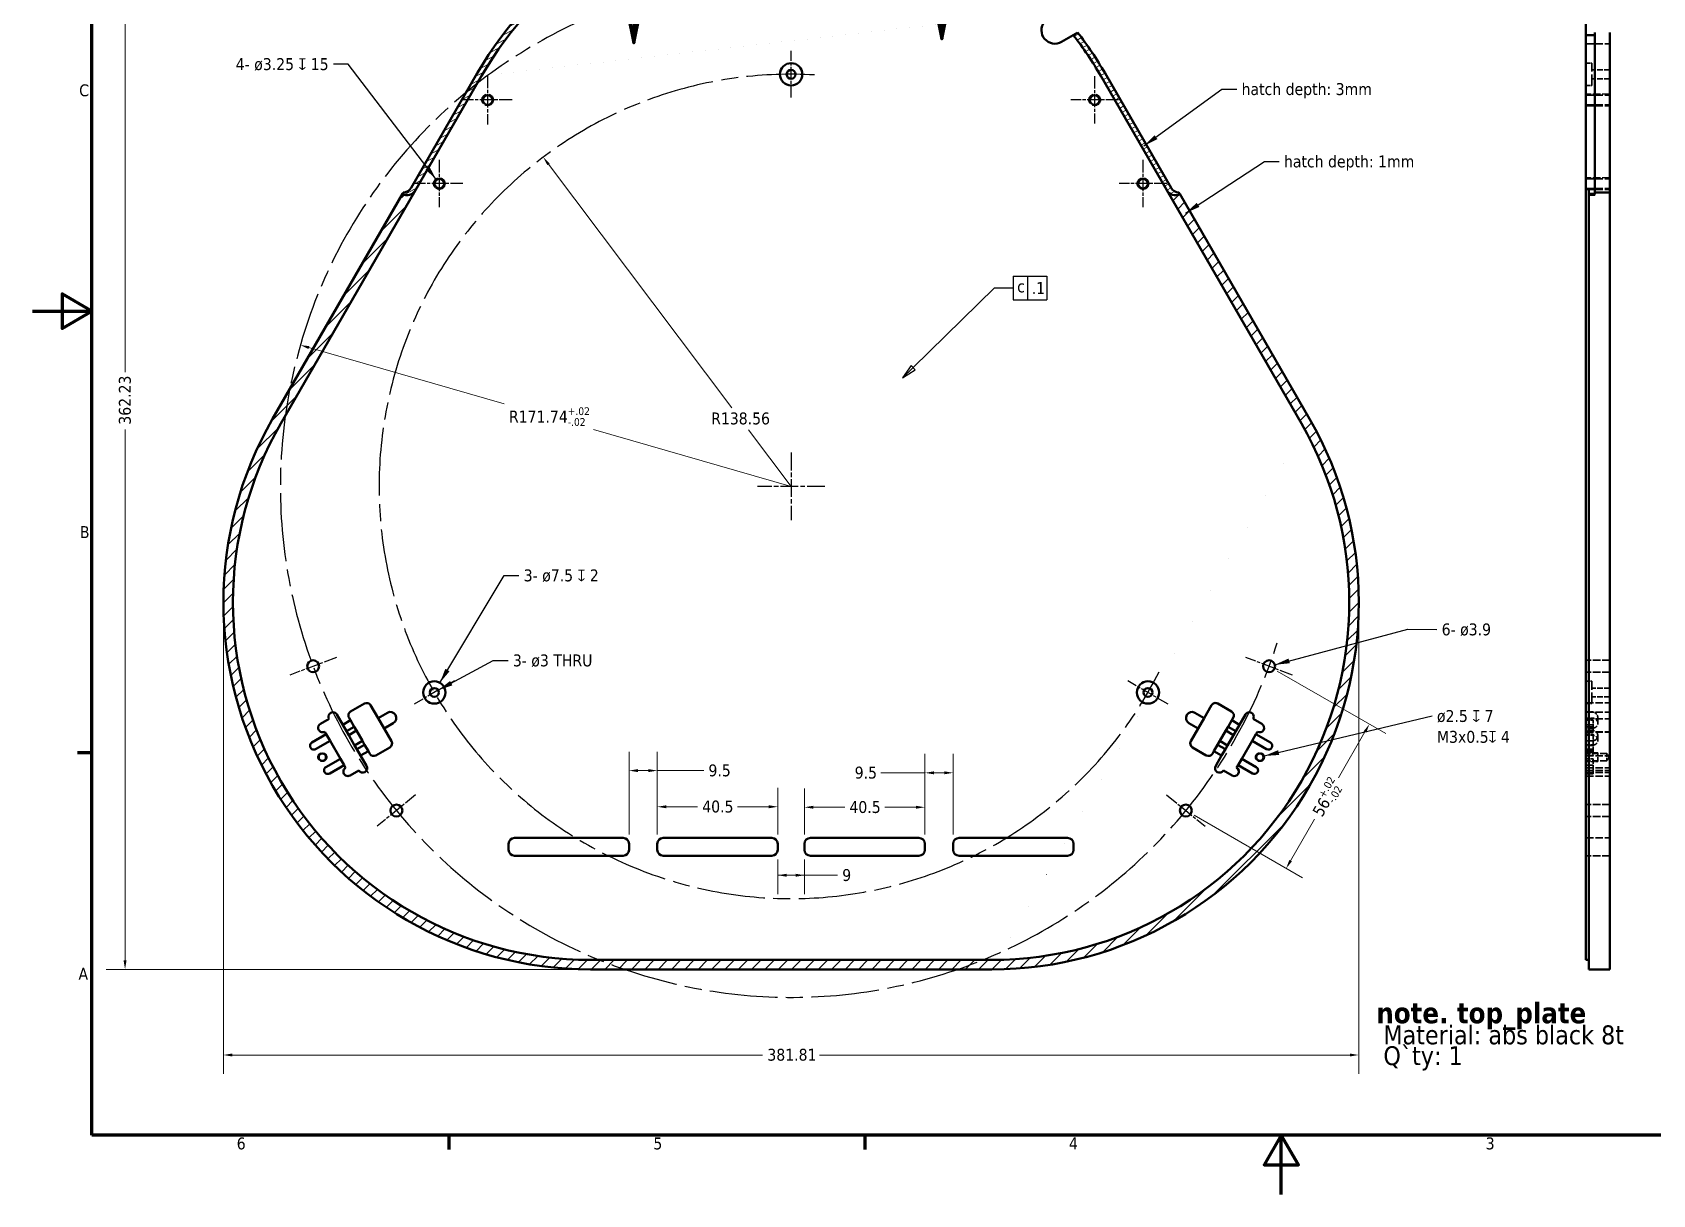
# Model space of a CAD drawing. Header units: millimetres. Extents: x 0 to 1050, y 0 to 743.
# Drawn here: x 0 to 681, y 0 to 488 of the extents above; entities that cross this region are included whole.
import ezdxf

# ---------------------------------------------------------------- set-up
doc = ezdxf.new("R2010")
doc.units = ezdxf.units.MM
doc.header["$LTSCALE"] = 2.5
for name, pattern in [('CHAIN', [0.7087, 0.4724, -0.0591, 0.1181, -0.0591]), ('DASHED', [0.2067, 0.1654, -0.0413]), ('DOUBLE_DASH_CHAIN', [1.2403, 0.6614, -0.0827, 0.1654, -0.0827, 0.1654, -0.0827])]:
    doc.linetypes.add(name, pattern=pattern)
for name, color, linetype, lineweight in [('Border (ANSI)', 7, 'Continuous', 70), ('Center Mark (ANSI)', 7, 'Continuous', 25), ('Centerline (ANSI)', 7, 'Continuous', 25), ('Dimension (ANSI)', 7, 'Continuous', 25), ('Hatch (ANSI)', 7, 'Continuous', 18), ('Hidden (ANSI)', 7, 'DASHED', 35), ('Hidden Narrow (ANSI)', 7, 'DASHED', 25), ('Section Line (ANSI)', 7, 'DOUBLE_DASH_CHAIN', 70), ('Symbol (ANSI)', 7, 'Continuous', 25), ('Visible (ANSI)', 7, 'Continuous', 50)]:
    doc.layers.add(name, color=color, linetype=linetype, lineweight=lineweight)
doc.styles.add('Note Text (ANSI)', font='tahoma.ttf')
doc.styles.add('Text Style77', font='tahoma.ttf')
doc.dimstyles.new('Default - mm (ANSI)', dxfattribs={"dimscale": 2.5, "dimtxt": 2, "dimasz": 1.5, "dimexe": 3.175, "dimexo": 1.6002, "dimgap": 0.8, "dimtad": 0, "dimtoh": 1, "dimrnd": 1e-08, "dimzin": 12, "dimdsep": 46, "dimtxsty": 'Note Text (ANSI)', "dimcen": 0.09, "dimdle": 10, "dimclrd": 256, "dimclre": 256, "dimclrt": 256, "dimadec": 1, "dimazin": 3, "dimtfac": 0.65, "dimtofl": 0, "dimtmove": 0, "dimatfit": 3, "dimfxl": 1, "dimtolj": 1, "dimtzin": 4, "dimlwd": 15, "dimlwe": 15, "dimarcsym": 0})
doc.dimstyles.new('Default - mm (ANSI)$7', dxfattribs={"dimscale": 2.5, "dimtxt": 2, "dimasz": 2.5, "dimexe": 3.175, "dimexo": 1.6002, "dimgap": 0.8, "dimtad": 0, "dimtoh": 1, "dimrnd": 1e-08, "dimzin": 12, "dimdsep": 46, "dimtxsty": 'Note Text (ANSI)', "dimcen": 0.09, "dimdle": 10, "dimclrd": 256, "dimclre": 256, "dimclrt": 256, "dimadec": 1, "dimazin": 3, "dimtfac": 0.65, "dimtofl": 0, "dimtmove": 0, "dimatfit": 3, "dimfxl": 1, "dimtolj": 1, "dimtzin": 4, "dimlwd": -1, "dimlwe": 15, "dimarcsym": 0})
pattern_1 = [(28, (0, 0), (-0.9316076, 1.752099), [])]

# ---------------------------------------------------------------- blocks, each defined once
blk = doc.blocks.new('Borders Default Border')
at = {"layer": 'Border (ANSI)'}
for p, q in [((10, 74.25), (7.6, 74.25)), ((70, 10), (70, 7.6)), ((140, 10), (140, 7.6))]:
    blk.add_line(p, q, dxfattribs=at)
at = {"layer": 'Border (ANSI)', "flags": 128}
for points in [[(10, 10), (10, 287), (410, 287), (410, 10), (10, 10)], [(0, 148.5), (10, 148.5), (5, 151.39), (5, 145.61), (10, 148.5)], [(210, 0), (210, 10), (207.11, 5), (212.89, 5), (210, 10)]]:
    blk.add_lwpolyline(points, dxfattribs=at)
at = {"layer": 'Border (ANSI)', "char_height": 2, "attachment_point": 7, "style": 'Note Text (ANSI)'}
for s, insert in [('C', (7.86, 184.59)), ('B', (7.99, 110.37)), ('A', (7.75, 36.12)), ('6', (34.36, 7.56)), ('5', (104.41, 7.56)), ('4', (174.3, 7.6)), ('3', (244.38, 7.56))]:
    blk.add_mtext(s, dxfattribs=dict(at, insert=insert))
blk = doc.blocks.new('*D7')
at = {"layer": 'Defpoints', "color": 0, "transparency": 16777216}
for p in [(214.74, 435.96), (318.95, 297.61)]:
    blk.add_point(p, dxfattribs=at)
at = {"layer": 'Dimension (ANSI)', "lineweight": 15, "transparency": 16777216}
for p, q in [((216.99, 432.97), (294.04, 330.68)), ((318.95, 297.61), (300.99, 321.45))]:
    blk.add_line(p, q, dxfattribs=at)
at = {"layer": 'Dimension (ANSI)', "transparency": 16777216}
blk.add_solid([(217.49, 433.34), (216.49, 432.59), (214.74, 435.96)], dxfattribs=at)
at = {"layer": 'Dimension (ANSI)', "lineweight": 18, "transparency": 16777216, "insert": (285.32, 328.68), "char_height": 5, "attachment_point": 1, "style": 'Note Text (ANSI)'}
blk.add_mtext('\\A1;R138.56', dxfattribs=at)
blk = doc.blocks.new('*D8')
at = {"layer": 'Defpoints', "color": 0, "transparency": 16777216}
for p in [(112.65, 357), (318.95, 297.61)]:
    blk.add_point(p, dxfattribs=at)
at = {"layer": 'Dimension (ANSI)', "lineweight": 15, "transparency": 16777216}
for p, q in [((116.25, 355.96), (198.32, 332.34)), ((318.95, 297.61), (235.88, 321.53))]:
    blk.add_line(p, q, dxfattribs=at)
at = {"layer": 'Dimension (ANSI)', "transparency": 16777216}
blk.add_solid([(116.42, 356.56), (116.08, 355.36), (112.65, 357)], dxfattribs=at)
at = {"layer": 'Dimension (ANSI)', "lineweight": 18, "transparency": 16777216, "insert": (200.32, 330.86), "char_height": 5, "attachment_point": 1, "style": 'Note Text (ANSI)'}
blk.add_mtext('\\A1;R171.74{\\H3.250000;\\S+.02^ -.02;}', dxfattribs=at)
blk = doc.blocks.new('2dTransSection0')
at = {"layer": 'Section Line (ANSI)', "linetype": 'DOUBLE_DASH_CHAIN', "ltscale": 16.506596}
blk.add_line((101.12, 203.62), (152.93, 203.62), dxfattribs=at)
at = {"layer": 'Section Line (ANSI)', "linetype": 'Continuous'}
for p, q in [((101.12, 203.62), (111.99, 203.62)), ((101.12, 203.62), (101.12, 198.62)), ((142.06, 203.62), (152.93, 203.62)), ((152.93, 203.62), (152.93, 199.3)), ((151.93, 199.3), (152.93, 194.3)), ((153.93, 199.3), (151.93, 199.3)), ((152.93, 199.3), (152.93, 194.3)), ((152.93, 194.3), (153.93, 199.3)), ((100.12, 198.62), (101.12, 193.62)), ((102.12, 198.62), (100.12, 198.62)), ((101.12, 198.62), (101.12, 193.62)), ((101.12, 193.62), (102.12, 198.62))]:
    blk.add_line(p, q, dxfattribs=at)
at = {"layer": 'Section Line (ANSI)', "linetype": 'Continuous', "flags": 128}
for points in [[(151.93, 199.3), (152.93, 194.3), (153.93, 199.3), (151.93, 199.3)], [(100.12, 198.62), (101.12, 193.62), (102.12, 198.62), (100.12, 198.62)]]:
    blk.add_lwpolyline(points, dxfattribs=at)
at = {"layer": 'Section Line (ANSI)'}
for points in [[(151.93, 199.3), (152.93, 194.3), (153.93, 199.3), (151.93, 199.3)], [(100.12, 198.62), (101.12, 193.62), (102.12, 198.62), (100.12, 198.62)]]:
    blk.add_solid(points, dxfattribs=at)
blk = doc.blocks.new('*D12')
at = {"layer": 'Defpoints', "color": 0, "transparency": 16777216}
for p in [(519.88, 222.02), (562.04, 197.68), (484.88, 161.4)]:
    blk.add_point(p, dxfattribs=at)
at = {"layer": 'Dimension (ANSI)', "lineweight": 15, "transparency": 16777216}
for p, q in [((523.34, 220.02), (568.91, 193.71)), ((560.17, 194.43), (549.04, 175.17)), ((488.34, 159.4), (533.91, 133.09)), ((528.92, 140.31), (539.03, 157.82))]:
    blk.add_line(p, q, dxfattribs=at)
at = {"layer": 'Dimension (ANSI)', "transparency": 16777216}
for points in [[(559.62, 194.74), (560.71, 194.12), (562.04, 197.68)], [(528.37, 140.62), (529.46, 139.99), (527.04, 137.06)]]:
    blk.add_solid(points, dxfattribs=at)
at = {"layer": 'Dimension (ANSI)', "lineweight": 18, "transparency": 16777216, "insert": (536.58, 161.54), "char_height": 5, "attachment_point": 1, "rotation": 60, "style": 'Note Text (ANSI)'}
blk.add_mtext('\\A1;56{\\H3.250000;\\S+.02^ -.02;}', dxfattribs=at)
blk = doc.blocks.new('*D13')
at = {"layer": 'Defpoints', "color": 0, "transparency": 16777216}
for p in [(38.95, 547.43), (318.95, 547.43), (234.57, 94.64)]:
    blk.add_point(p, dxfattribs=at)
at = {"layer": 'Dimension (ANSI)', "lineweight": 15, "transparency": 16777216}
for p, q in [((314.95, 547.43), (31.01, 547.43)), ((38.95, 543.68), (38.95, 345.68)), ((38.95, 98.39), (38.95, 321.54)), ((230.57, 94.64), (31.01, 94.64))]:
    blk.add_line(p, q, dxfattribs=at)
at = {"layer": 'Dimension (ANSI)', "transparency": 16777216}
for points in [[(38.32, 543.68), (39.57, 543.68), (38.95, 547.43)], [(38.32, 98.39), (39.57, 98.39), (38.95, 94.64)]]:
    blk.add_solid(points, dxfattribs=at)
at = {"layer": 'Dimension (ANSI)', "lineweight": 18, "transparency": 16777216, "insert": (36.35, 323.54), "char_height": 5, "attachment_point": 1, "rotation": 90, "style": 'Note Text (ANSI)'}
blk.add_mtext('\\A1;362.23', dxfattribs=at)
blk = doc.blocks.new('*D14')
at = {"layer": 'Defpoints', "color": 0, "transparency": 16777216}
for p in [(80.32, 248.9), (557.58, 248.9), (557.58, 58.66)]:
    blk.add_point(p, dxfattribs=at)
at = {"layer": 'Dimension (ANSI)', "lineweight": 15, "transparency": 16777216}
for p, q in [((80.32, 244.9), (80.32, 50.73)), ((557.58, 244.9), (557.58, 50.73)), ((84.07, 58.66), (306.96, 58.66)), ((553.83, 58.66), (330.93, 58.66))]:
    blk.add_line(p, q, dxfattribs=at)
at = {"layer": 'Dimension (ANSI)', "transparency": 16777216}
for points in [[(84.07, 59.29), (84.07, 58.04), (80.32, 58.66)], [(553.83, 59.29), (553.83, 58.04), (557.58, 58.66)]]:
    blk.add_solid(points, dxfattribs=at)
at = {"layer": 'Dimension (ANSI)', "lineweight": 18, "transparency": 16777216, "insert": (308.96, 61.28), "char_height": 5, "attachment_point": 1, "style": 'Note Text (ANSI)'}
blk.add_mtext('\\A1;381.81', dxfattribs=at)
blk = doc.blocks.new('GD&T Identifier1')
at = {"layer": 'Symbol (ANSI)'}
for p, q in [((164.92, 154.4), (170.55, 154.4)), ((164.92, 154.4), (164.92, 150.4)), ((167.33, 154.4), (167.33, 150.4)), ((170.55, 154.4), (170.55, 150.4)), ((148.11, 139.03), (161.75, 152.4)), ((161.75, 152.4), (164.92, 152.4)), ((164.92, 150.4), (170.55, 150.4)), ((147.76, 139.39), (146.32, 137.28)), ((148.11, 139.03), (146.32, 137.28)), ((148.46, 138.67), (147.76, 139.39)), ((146.32, 137.28), (148.46, 138.67))]:
    blk.add_line(p, q, dxfattribs=at)
at = {"layer": 'Symbol (ANSI)', "flags": 128}
blk.add_lwpolyline([(147.76, 139.39), (146.32, 137.28), (148.46, 138.67), (147.76, 139.39)], dxfattribs=at)
at = {"layer": 'Symbol (ANSI)'}
blk.add_solid([(147.76, 139.39), (146.32, 137.28), (148.46, 138.67), (147.76, 139.39)], dxfattribs=at)
at = {"layer": 'Symbol (ANSI)', "char_height": 2, "attachment_point": 7}
for s, insert, style in [('c', (165.59, 151.63), 'Text Style77'), ('.1', (168.03, 151.4), 'Note Text (ANSI)')]:
    blk.add_mtext(s, dxfattribs=dict(at, insert=insert, style=style))
blk = doc.blocks.new('*D19')
at = {"layer": 'Defpoints', "color": 0, "transparency": 16777216}
for p in [(313.32, 144.89), (324.57, 144.89), (324.57, 134.2)]:
    blk.add_point(p, dxfattribs=at)
at = {"layer": 'Dimension (ANSI)', "lineweight": 15, "transparency": 16777216}
for p, q in [((313.32, 140.89), (313.32, 126.27)), ((324.57, 140.89), (324.57, 126.27)), ((313.32, 134.2), (324.57, 134.2)), ((317.07, 134.2), (320.82, 134.2)), ((320.82, 134.2), (317.07, 134.2)), ((324.57, 134.2), (328.32, 134.2)), ((328.32, 134.2), (338.44, 134.2))]:
    blk.add_line(p, q, dxfattribs=at)
at = {"layer": 'Dimension (ANSI)', "transparency": 16777216}
for points in [[(317.07, 134.83), (317.07, 133.58), (313.32, 134.2)], [(320.82, 134.83), (320.82, 133.58), (324.57, 134.2)]]:
    blk.add_solid(points, dxfattribs=at)
at = {"layer": 'Dimension (ANSI)', "lineweight": 18, "transparency": 16777216, "insert": (340.44, 136.8), "char_height": 5, "attachment_point": 1, "style": 'Note Text (ANSI)'}
blk.add_mtext('\\A1;9', dxfattribs=at)
blk = doc.blocks.new('*D20')
at = {"layer": 'Defpoints', "color": 0, "transparency": 16777216}
for p in [(313.32, 162.99), (262.7, 147.39), (313.32, 147.39)]:
    blk.add_point(p, dxfattribs=at)
at = {"layer": 'Dimension (ANSI)', "lineweight": 15, "transparency": 16777216}
for p, q in [((262.7, 151.39), (262.7, 170.92)), ((313.32, 151.39), (313.32, 170.92)), ((266.45, 162.99), (279.59, 162.99)), ((309.57, 162.99), (296.44, 162.99))]:
    blk.add_line(p, q, dxfattribs=at)
at = {"layer": 'Dimension (ANSI)', "transparency": 16777216}
for points in [[(266.45, 163.61), (266.45, 162.36), (262.7, 162.99)], [(309.57, 163.61), (309.57, 162.36), (313.32, 162.99)]]:
    blk.add_solid(points, dxfattribs=at)
at = {"layer": 'Dimension (ANSI)', "lineweight": 18, "transparency": 16777216, "insert": (281.59, 165.59), "char_height": 5, "attachment_point": 1, "style": 'Note Text (ANSI)'}
blk.add_mtext('\\A1;40.5', dxfattribs=at)
blk = doc.blocks.new('*D21')
at = {"layer": 'Defpoints', "color": 0, "transparency": 16777216}
for p in [(375.2, 162.78), (324.57, 147.39), (375.2, 147.39)]:
    blk.add_point(p, dxfattribs=at)
at = {"layer": 'Dimension (ANSI)', "lineweight": 15, "transparency": 16777216}
for p, q in [((324.57, 151.39), (324.57, 170.71)), ((375.2, 151.39), (375.2, 170.71)), ((328.32, 162.78), (341.46, 162.78)), ((371.45, 162.78), (358.31, 162.78))]:
    blk.add_line(p, q, dxfattribs=at)
at = {"layer": 'Dimension (ANSI)', "transparency": 16777216}
for points in [[(328.32, 163.4), (328.32, 162.15), (324.57, 162.78)], [(371.45, 163.4), (371.45, 162.15), (375.2, 162.78)]]:
    blk.add_solid(points, dxfattribs=at)
at = {"layer": 'Dimension (ANSI)', "lineweight": 18, "transparency": 16777216, "insert": (343.46, 165.38), "char_height": 5, "attachment_point": 1, "style": 'Note Text (ANSI)'}
blk.add_mtext('\\A1;40.5', dxfattribs=at)
blk = doc.blocks.new('*D22')
at = {"layer": 'Defpoints', "color": 0, "transparency": 16777216}
for p in [(387.07, 177.25), (375.2, 147.39), (387.07, 147.39)]:
    blk.add_point(p, dxfattribs=at)
at = {"layer": 'Dimension (ANSI)', "lineweight": 15, "transparency": 16777216}
for p, q in [((375.2, 151.39), (375.2, 185.19)), ((387.07, 151.39), (387.07, 185.19)), ((375.2, 177.25), (356.67, 177.25)), ((383.32, 177.25), (378.95, 177.25))]:
    blk.add_line(p, q, dxfattribs=at)
at = {"layer": 'Dimension (ANSI)', "transparency": 16777216}
for points in [[(378.95, 177.87), (378.95, 176.62), (375.2, 177.25)], [(383.32, 177.87), (383.32, 176.62), (387.07, 177.25)]]:
    blk.add_solid(points, dxfattribs=at)
at = {"layer": 'Dimension (ANSI)', "lineweight": 18, "transparency": 16777216, "insert": (345.67, 179.85), "char_height": 5, "attachment_point": 1, "style": 'Note Text (ANSI)'}
blk.add_mtext('\\A1;9.5', dxfattribs=at)
blk = doc.blocks.new('*D23')
at = {"layer": 'Defpoints', "color": 0, "transparency": 16777216}
for p in [(262.7, 178.18), (250.82, 147.39), (262.7, 147.39)]:
    blk.add_point(p, dxfattribs=at)
at = {"layer": 'Dimension (ANSI)', "lineweight": 15, "transparency": 16777216}
for p, q in [((250.82, 151.39), (250.82, 186.11)), ((262.7, 151.39), (262.7, 186.11)), ((254.57, 178.18), (258.95, 178.18)), ((262.7, 178.18), (282.2, 178.18))]:
    blk.add_line(p, q, dxfattribs=at)
at = {"layer": 'Dimension (ANSI)', "transparency": 16777216}
for points in [[(254.57, 178.8), (254.57, 177.55), (250.82, 178.18)], [(258.95, 178.8), (258.95, 177.55), (262.7, 178.18)]]:
    blk.add_solid(points, dxfattribs=at)
at = {"layer": 'Dimension (ANSI)', "lineweight": 18, "transparency": 16777216, "insert": (284.2, 180.78), "char_height": 5, "attachment_point": 1, "style": 'Note Text (ANSI)'}
blk.add_mtext('\\A1;9.5', dxfattribs=at)

msp = doc.modelspace()

# ---------------------------------------------------------------- hatches: boundary and pattern name
at = {"layer": 'Hatch (ANSI)'}
h = msp.add_hatch(dxfattribs=at)
h.set_pattern_fill('ANSI31', color=256, scale=15.875, angle=-17, style=0)
h.set_pattern_definition(pattern_1)
edge = h.paths.add_edge_path()
edge.add_arc((318.949, 395.042), 152.383, 42.955506, 150)
edge.add_line((186.982, 471.234), (159.169, 423.061))
edge.add_arc((155.921, 424.936), 3.75, 270, 330, ccw=False)
edge.add_line((155.921, 421.186), (155.545, 420.534))
edge.add_arc((157.545, 423.999), 4, 240, 330)
edge.add_line((161.009, 421.999), (188.822, 470.171))
edge.add_arc((318.949, 395.042), 150.258, 42.877119, 150, ccw=False)
edge.add_line((429.061, 497.282), (429.715, 498.085))
edge.add_arc((435.046, 493.745), 6.875, 131.662903, 140.845981, ccw=False)
h = msp.add_hatch(dxfattribs=at)
h.set_pattern_fill('ANSI31', color=256, scale=15.875, angle=-17, style=0)
h.set_pattern_definition(pattern_1)
edge = h.paths.add_edge_path()
edge.add_line((438.472, 487.784), (437.574, 487.268))
edge.add_arc((318.949, 395.042), 150.258, 30, 37.863481, ccw=False)
edge.add_line((449.077, 470.171), (476.889, 421.999))
edge.add_arc((480.353, 423.999), 4, 210, 300)
edge.add_line((482.353, 420.534), (481.977, 421.186))
edge.add_arc((481.977, 424.936), 3.75, 210, 270, ccw=False)
edge.add_line((478.729, 423.061), (450.917, 471.234))
edge.add_arc((318.949, 395.042), 152.383, 30, 37.785093)
edge.add_arc((435.046, 493.745), 6.875, 299.894618, 309.077696, ccw=False)
h = msp.add_hatch(dxfattribs=at)
h.set_pattern_fill('ANSI31', color=256, scale=31.75, style=0)
h.set_pattern_definition([(45, (0, 0), (-2.80633, 2.80633), [])])
edge = h.paths.add_edge_path()
edge.add_arc((157.545, 423.999), 4, 240, 330)
edge.add_line((161.009, 421.999), (104.447, 324.029))
edge.add_arc((234.574, 248.9), 150.258, 150, 270)
edge.add_line((234.574, 98.642), (403.324, 98.642))
edge.add_arc((403.324, 248.9), 150.258, 270, 390)
edge.add_line((533.452, 324.029), (476.889, 421.999))
edge.add_arc((480.353, 423.999), 4, 210, 300)
edge.add_line((482.353, 420.534), (536.916, 326.029))
edge.add_arc((403.324, 248.9), 154.258, -90, 30, ccw=False)
edge.add_line((403.324, 94.642), (234.574, 94.642))
edge.add_arc((234.574, 248.9), 154.258, 150, 270, ccw=False)
edge.add_line((100.983, 326.029), (155.545, 420.534))

# ---------------------------------------------------------------- linework, layer by layer
at = {"layer": 'Center Mark (ANSI)', "linetype": 'CHAIN', "ltscale": 4.360774}
for p, q in [((318.949, 461.007), (318.949, 480.632)), ((177.447, 215.918), (160.451, 206.105)), ((477.447, 206.105), (460.451, 215.918))]:
    msp.add_line(p, q, dxfattribs=at)
at = {"layer": 'Center Mark (ANSI)', "linetype": 'CHAIN', "ltscale": 4.61076}
for p, q in [((191.35, 470.426), (191.35, 449.676)), ((201.725, 460.051), (180.975, 460.051))]:
    msp.add_line(p, q, dxfattribs=at)
at = {"layer": 'Center Mark (ANSI)', "linetype": 'CHAIN', "ltscale": 4.430214}
for p, q in [((446.548, 470.02), (446.548, 450.082)), ((456.517, 460.051), (436.579, 460.051)), ((171.038, 434.837), (171.038, 414.9)), ((466.86, 434.837), (466.86, 414.9)), ((181.007, 424.869), (161.069, 424.869)), ((476.829, 424.869), (456.892, 424.869))]:
    msp.add_line(p, q, dxfattribs=at)
at = {"layer": 'Center Mark (ANSI)', "linetype": 'CHAIN', "ltscale": 6.305112}
for p, q in [((318.949, 311.802), (318.949, 283.427)), ((333.137, 297.614), (304.762, 297.614))]:
    msp.add_line(p, q, dxfattribs=at)
at = {"layer": 'Center Mark (ANSI)', "linetype": 'CHAIN', "ltscale": 4.638536}
for p, q in [((127.789, 225.697), (108.251, 218.347)), ((529.648, 218.347), (510.11, 225.697)), ((161.087, 168.023), (144.952, 154.778)), ((476.811, 168.023), (492.946, 154.778))]:
    msp.add_line(p, q, dxfattribs=at)
at = {"layer": 'Centerline (ANSI)', "linetype": 'CHAIN', "ltscale": 24.192183}
for radius, start, end in [(214.678, 77.831245, 342.168755), (173.205, 86.754051, 333.245949)]:
    msp.add_arc((318.949, 297.614), radius, start, end, dxfattribs=at)
at = {"layer": 'Hidden (ANSI)', "ltscale": 7.618686}
for p, q in [((653.095, 483.666), (663.095, 483.666)), ((653.095, 462.082), (663.095, 462.082)), ((653.095, 458.02), (663.095, 458.02)), ((653.095, 426.9), (663.095, 426.9)), ((653.095, 422.837), (663.095, 422.837)), ((663.095, 224.522), (653.095, 224.522)), ((663.095, 219.522), (653.095, 219.522)), ((653.095, 206.601), (663.095, 206.601)), ((653.095, 202.724), (663.095, 202.724)), ((653.095, 199.912), (663.095, 199.912)), ((653.095, 194.539), (663.095, 194.539)), ((653.095, 194.288), (663.095, 194.288)), ((653.095, 184.321), (663.095, 184.321)), ((653.095, 179.384), (663.095, 179.384)), ((653.095, 178.261), (663.095, 178.261)), ((653.095, 177.323), (663.095, 177.323)), ((653.095, 175.885), (663.095, 175.885)), ((663.095, 163.9), (653.095, 163.9)), ((663.095, 158.9), (653.095, 158.9)), ((653.095, 149.892), (663.095, 149.892)), ((663.095, 142.392), (653.095, 142.392))]:
    msp.add_line(p, q, dxfattribs=at)
at = {"layer": 'Hidden (ANSI)', "ltscale": 1.904597}
for p, q in [((653.095, 475.507), (655.595, 475.507)), ((653.095, 466.132), (655.595, 466.132)), ((654.345, 419.999), (656.845, 419.999)), ((653.095, 215.699), (655.595, 215.699)), ((653.095, 206.324), (655.595, 206.324)), ((653.095, 202.836), (655.595, 202.836)), ((653.095, 200.251), (655.595, 200.251)), ((655.595, 195.921), (653.095, 195.921)), ((655.595, 195.001), (653.095, 195.001)), ((653.095, 193.126), (655.595, 193.126)), ((653.095, 190.671), (655.595, 190.671)), ((655.595, 188.796), (653.095, 188.796))]:
    msp.add_line(p, q, dxfattribs=at)
at = {"layer": 'Hidden (ANSI)', "ltscale": 11.219489}
for p, q in [((655.595, 466.132), (655.595, 475.507)), ((655.595, 206.324), (655.595, 215.699))]:
    msp.add_line(p, q, dxfattribs=at)
at = {"layer": 'Hidden (ANSI)', "ltscale": 5.71399}
for p, q in [((663.095, 472.694), (655.595, 472.694)), ((663.095, 468.944), (655.595, 468.944)), ((663.095, 212.887), (655.595, 212.887)), ((663.095, 209.137), (655.595, 209.137))]:
    msp.add_line(p, q, dxfattribs=at)
at = {"layer": 'Hidden (ANSI)', "ltscale": 1.595575}
msp.add_line((656.845, 419.999), (656.845, 420.534), dxfattribs=at)
at = {"layer": 'Hidden (ANSI)', "ltscale": 2.285536}
for p, q in [((656.095, 199.331), (653.095, 199.331)), ((653.095, 197.456), (656.095, 197.456)), ((653.095, 196.625), (656.095, 196.625)), ((656.095, 194.75), (653.095, 194.75)), ((656.095, 193.456), (653.095, 193.456)), ((653.095, 190.75), (656.095, 190.75)), ((656.095, 189.047), (653.095, 189.047)), ((653.095, 187.172), (656.095, 187.172)), ((653.095, 187.041), (656.095, 187.041)), ((653.095, 186.341), (656.095, 186.341)), ((656.095, 184.466), (653.095, 184.466)), ((656.095, 183.172), (653.095, 183.172)), ((653.095, 180.466), (656.095, 180.466)), ((653.095, 176.757), (656.095, 176.757))]:
    msp.add_line(p, q, dxfattribs=at)
at = {"layer": 'Hidden (ANSI)', "ltscale": 2.856945}
for p, q in [((656.095, 199.331), (656.095, 197.456)), ((658.095, 192.836), (658.095, 190.961))]:
    msp.add_line(p, q, dxfattribs=at)
at = {"layer": 'Hidden (ANSI)', "ltscale": 3.428354}
msp.add_line((658.095, 198.086), (658.095, 200.336), dxfattribs=at)
at = {"layer": 'Hidden (ANSI)', "ltscale": 2.380771}
msp.add_line((656.095, 197.456), (656.095, 194.75), dxfattribs=at)
at = {"layer": 'Hidden (ANSI)', "ltscale": 5.33305}
for p, q in [((656.095, 193.456), (656.095, 189.956)), ((656.095, 183.172), (656.095, 179.672))]:
    msp.add_line(p, q, dxfattribs=at)
at = {"layer": 'Hidden (ANSI)', "ltscale": 6.666338}
for p, q in [((661.845, 185.373), (653.095, 185.373)), ((661.845, 182.299), (653.095, 182.299))]:
    msp.add_line(p, q, dxfattribs=at)
at = {"layer": 'Hidden (ANSI)', "ltscale": 3.116452}
for p, q in [((656.095, 187.041), (656.095, 189.956)), ((656.095, 176.757), (656.095, 179.672))]:
    msp.add_line(p, q, dxfattribs=at)
at = {"layer": 'Hidden (ANSI)', "ltscale": 2.264985}
msp.add_line((656.095, 187.041), (656.095, 184.466), dxfattribs=at)
at = {"layer": 'Hidden (ANSI)', "ltscale": 4.487736}
msp.add_line((658.095, 181.961), (658.095, 185.711), dxfattribs=at)
at = {"layer": 'Hidden (ANSI)', "ltscale": 3.678429}
msp.add_line((661.845, 185.373), (661.845, 182.299), dxfattribs=at)
at = {"layer": 'Hidden (ANSI)', "ltscale": 1.365925}
for q in [(661.845, 185.373), (661.845, 182.299)]:
    msp.add_line((662.768, 183.836), q, dxfattribs=at)
at = {"layer": 'Hidden (ANSI)', "ltscale": 2.991791}
msp.add_arc((655.595, 200.336), 2.5, 0, 90, dxfattribs=at)
at = {"layer": 'Hidden (ANSI)', "ltscale": 5.983681}
for centre in [(655.595, 198.086), (655.595, 192.836), (655.595, 190.961)]:
    msp.add_ellipse(centre, major_axis=(2.5, 0), ratio=0.8660254, start_param=4.712389, end_param=7.8539816, dxfattribs=at)
at = {"layer": 'Hidden Narrow (ANSI)', "ltscale": 7.618686}
for p, q in [((663.095, 462.489), (653.095, 462.489)), ((653.095, 457.614), (663.095, 457.614)), ((663.095, 427.306), (653.095, 427.306)), ((653.095, 422.431), (663.095, 422.431))]:
    msp.add_line(p, q, dxfattribs=at)
at = {"layer": 'Hidden Narrow (ANSI)', "ltscale": 3.809293}
for p, q in [((658.095, 185.711), (653.095, 185.711)), ((653.095, 181.961), (658.095, 181.961))]:
    msp.add_line(p, q, dxfattribs=at)
at = {"layer": 'Hidden Narrow (ANSI)', "ltscale": 11.668273}
for centre in [(191.35, 460.051), (446.548, 460.051), (171.038, 424.869), (466.86, 424.869)]:
    msp.add_circle(centre, 2.438, dxfattribs=at)
at = {"layer": 'Hidden Narrow (ANSI)', "ltscale": 8.975572}
for centre in [(121.88, 183.836), (516.019, 183.836)]:
    msp.add_circle(centre, 1.875, dxfattribs=at)
at = {"layer": 'Visible (ANSI)'}
for p, q in [((653.095, 487.268), (653.095, 492.843)), ((437.574, 487.268), (432.612, 484.415)), ((438.472, 487.784), (437.574, 487.268)), ((656.845, 487.268), (653.095, 487.268)), ((653.095, 487.268), (653.095, 470.171)), ((656.845, 488.408), (656.845, 471.234)), ((663.095, 471.234), (663.095, 488.408)), ((188.822, 470.171), (104.447, 324.029)), ((186.982, 471.234), (159.169, 423.061)), ((533.452, 324.029), (449.077, 470.171)), ((478.729, 423.061), (450.917, 471.234)), ((653.095, 324.029), (653.095, 470.171)), ((656.845, 423.061), (656.845, 471.234)), ((663.095, 471.234), (663.095, 423.061)), ((656.845, 421.186), (656.845, 423.061)), ((663.095, 423.061), (663.095, 421.186)), ((100.983, 326.029), (155.545, 420.534)), ((155.545, 420.534), (155.921, 421.186)), ((481.977, 421.186), (482.353, 420.534)), ((482.353, 420.534), (536.916, 326.029)), ((654.345, 420.534), (654.345, 421.999)), ((656.845, 420.534), (654.345, 420.534)), ((654.345, 420.534), (654.345, 326.029)), ((663.095, 421.186), (656.845, 421.186)), ((656.845, 421.186), (656.845, 420.534)), ((663.095, 326.029), (663.095, 421.186)), ((653.095, 324.029), (653.095, 98.642)), ((654.345, 94.642), (654.345, 326.029)), ((663.095, 326.029), (663.095, 94.642)), ((133.78, 202.975), (139.625, 206.35)), ((142.187, 205.664), (145.312, 200.251)), ((492.587, 200.251), (495.712, 205.664)), ((498.273, 206.35), (504.119, 202.975)), ((121.042, 197.787), (124.723, 199.912)), ((127.971, 201.787), (130.471, 197.456)), ((130.471, 197.456), (133.718, 199.331)), ((133.718, 199.331), (133.093, 200.414)), ((135.281, 196.625), (133.718, 199.331)), ((145.312, 200.251), (149.209, 202.501)), ((145.312, 200.251), (147.812, 195.921)), ((151.709, 198.171), (147.812, 195.921)), ((490.087, 195.921), (486.19, 198.171)), ((488.69, 202.501), (492.587, 200.251)), ((490.087, 195.921), (492.587, 200.251)), ((502.618, 196.625), (504.18, 199.331)), ((504.805, 200.414), (504.18, 199.331)), ((504.18, 199.331), (507.428, 197.456)), ((507.428, 197.456), (509.928, 201.787)), ((513.175, 199.912), (516.856, 197.787)), ((117.48, 189.956), (123.542, 193.456)), ((125.105, 190.75), (119.043, 187.25)), ((123.542, 193.456), (122.917, 194.539)), ((125.105, 190.75), (123.542, 193.456)), ((129.48, 183.172), (125.105, 190.75)), ((130.471, 197.456), (132.033, 194.75)), ((135.281, 196.625), (132.033, 194.75)), ((132.033, 194.75), (132.971, 193.126)), ((132.971, 193.126), (136.218, 195.001)), ((132.971, 193.126), (135.471, 188.796)), ((136.218, 195.001), (135.281, 196.625)), ((138.718, 190.671), (136.218, 195.001)), ((147.812, 195.921), (150.937, 190.509)), ((486.962, 190.509), (490.087, 195.921)), ((501.68, 195.001), (499.18, 190.671)), ((502.618, 196.625), (501.68, 195.001)), ((501.68, 195.001), (504.928, 193.126)), ((502.428, 188.796), (504.928, 193.126)), ((505.865, 194.75), (502.618, 196.625)), ((504.928, 193.126), (505.865, 194.75)), ((507.428, 197.456), (505.865, 194.75)), ((512.793, 190.75), (508.418, 183.172)), ((512.793, 190.75), (514.356, 193.456)), ((518.856, 187.25), (512.793, 190.75)), ((514.981, 194.539), (514.356, 193.456)), ((514.356, 193.456), (520.418, 189.956)), ((138.718, 190.671), (135.471, 188.796)), ((135.471, 188.796), (136.408, 187.172)), ((136.408, 187.172), (139.656, 189.047)), ((136.408, 187.172), (137.971, 184.466)), ((141.218, 186.341), (137.971, 184.466)), ((137.971, 184.466), (140.471, 180.136)), ((139.656, 189.047), (138.718, 190.671)), ((141.218, 186.341), (139.656, 189.047)), ((141.843, 185.259), (141.218, 186.341)), ((150.25, 187.947), (144.405, 184.572)), ((493.494, 184.572), (487.648, 187.947)), ((496.68, 186.341), (496.055, 185.259)), ((496.68, 186.341), (498.243, 189.047)), ((499.928, 184.466), (496.68, 186.341)), ((497.428, 180.136), (499.928, 184.466)), ((499.18, 190.671), (498.243, 189.047)), ((498.243, 189.047), (501.49, 187.172)), ((502.428, 188.796), (499.18, 190.671)), ((501.49, 187.172), (499.928, 184.466)), ((501.49, 187.172), (502.428, 188.796)), ((123.418, 179.672), (129.48, 183.172)), ((131.042, 180.466), (124.98, 176.966)), ((131.042, 180.466), (129.48, 183.172)), ((131.667, 179.384), (131.042, 180.466)), ((137.223, 178.261), (133.542, 176.136)), ((504.356, 176.136), (500.675, 178.261)), ((506.856, 180.466), (506.231, 179.384)), ((506.856, 180.466), (508.418, 183.172)), ((512.918, 176.966), (506.856, 180.466)), ((508.418, 183.172), (514.481, 179.672)), ((202.699, 149.892), (248.324, 149.892)), ((265.199, 149.892), (310.824, 149.892)), ((327.074, 149.892), (372.699, 149.892)), ((389.574, 149.892), (435.199, 149.892)), ((200.199, 144.892), (200.199, 147.392)), ((250.824, 147.392), (250.824, 144.892)), ((262.699, 144.892), (262.699, 147.392)), ((313.324, 147.392), (313.324, 144.892)), ((324.574, 144.892), (324.574, 147.392)), ((375.199, 147.392), (375.199, 144.892)), ((387.074, 144.892), (387.074, 147.392)), ((437.699, 147.392), (437.699, 144.892)), ((248.324, 142.392), (202.699, 142.392)), ((310.824, 142.392), (265.199, 142.392)), ((372.699, 142.392), (327.074, 142.392)), ((435.199, 142.392), (389.574, 142.392)), ((234.574, 98.642), (403.324, 98.642)), ((653.095, 98.642), (654.345, 98.642)), ((403.324, 94.642), (234.574, 94.642)), ((663.095, 94.642), (654.345, 94.642))]:
    msp.add_line(p, q, dxfattribs=at)
for centre, radius in [((318.949, 470.819), 4.688), ((318.949, 470.819), 1.875), ((191.35, 460.051), 2.031), ((446.548, 460.051), 2.031), ((171.038, 424.869), 2.031), ((466.86, 424.869), 2.031), ((118.02, 222.022), 2.5), ((519.879, 222.022), 2.5), ((168.949, 211.012), 4.688), ((168.949, 211.012), 1.875), ((468.949, 211.012), 4.688), ((468.949, 211.012), 1.875), ((121.88, 183.836), 1.537), ((516.019, 183.836), 1.537), ((153.02, 161.4), 2.5), ((484.879, 161.4), 2.5)]:
    msp.add_circle(centre, radius, dxfattribs=at)
for centre, radius, start, end in [((318.949, 395.042), 152.383, 42.955506, 150), ((318.949, 395.042), 150.258, 42.877119, 150), ((429.808, 489.291), 5.625, 140.845981, 299.894618), ((318.949, 395.042), 150.258, 30, 37.863481), ((435.046, 493.745), 6.875, 299.894618, 309.077696), ((318.949, 395.042), 152.383, 30, 37.785093), ((155.921, 424.936), 3.75, 270, 330), ((481.977, 424.936), 3.75, 210, 270), ((157.545, 423.999), 4, 240, 330), ((480.353, 423.999), 4, 210, 300), ((234.574, 248.9), 154.258, 150, 270), ((234.574, 248.9), 150.258, 150, 270), ((403.324, 248.9), 154.258, 270, 30), ((403.324, 248.9), 150.258, 270, 30), ((140.563, 204.726), 1.875, 30, 120), ((497.336, 204.726), 1.875, 60, 150), ((121.98, 196.163), 1.875, 120, 300), ((126.347, 200.849), 1.875, 30, 210), ((134.717, 201.351), 1.875, 120, 210), ((150.459, 200.336), 2.5, 300, 120), ((487.44, 200.336), 2.5, 60, 240), ((503.181, 201.351), 1.875, 330, 60), ((511.551, 200.849), 1.875, 330, 150), ((515.918, 196.163), 1.875, 240, 60), ((118.262, 188.603), 1.562, 120, 300), ((143.467, 186.196), 1.875, 210, 300), ((149.313, 189.571), 1.875, 300, 30), ((488.586, 189.571), 1.875, 150, 240), ((494.431, 186.196), 1.875, 240, 330), ((519.637, 188.603), 1.563, 240, 60), ((124.199, 178.319), 1.563, 120, 300), ((132.605, 177.76), 1.875, 119.999999, 300), ((138.847, 179.198), 1.875, 210, 30), ((499.051, 179.198), 1.875, 150, 330), ((505.293, 177.76), 1.875, 240, 60), ((513.699, 178.319), 1.562, 240, 60), ((202.699, 147.392), 2.5, 90, 180), ((248.324, 147.392), 2.5, 0, 90), ((265.199, 147.392), 2.5, 90, 180), ((310.824, 147.392), 2.5, 0, 90), ((327.074, 147.392), 2.5, 90, 180), ((372.699, 147.392), 2.5, 0, 90), ((389.574, 147.392), 2.5, 90, 180), ((435.199, 147.392), 2.5, 0, 90), ((202.699, 144.892), 2.5, 180, 270), ((248.324, 144.892), 2.5, 270, 0), ((265.199, 144.892), 2.5, 180, 270), ((310.824, 144.892), 2.5, 270, 0), ((327.074, 144.892), 2.5, 180, 270), ((372.699, 144.892), 2.5, 270, 0), ((389.574, 144.892), 2.5, 180, 270), ((435.199, 144.892), 2.5, 270, 0)]:
    msp.add_arc(centre, radius, start, end, dxfattribs=at)

# ---------------------------------------------------------------- block references
at = {"xscale": 2.5, "yscale": 2.5, "zscale": 2.5}
msp.add_blockref('Borders Default Border', (0, 0), dxfattribs=at)
at = {"layer": 'Section Line (ANSI)', "xscale": 2.5, "yscale": 2.5, "zscale": 2.5}
msp.add_blockref('2dTransSection0', (0, 0), dxfattribs=at)
at = {"layer": 'Symbol (ANSI)', "xscale": 2.5, "yscale": 2.5, "zscale": 2.5}
msp.add_blockref('GD&T Identifier1', (0, 0), dxfattribs=at)

# ---------------------------------------------------------------- texts
at = {"layer": 'Symbol (ANSI)', "char_height": 5, "style": 'Note Text (ANSI)'}
for s, insert, width, attachment_point, line_spacing_factor in [('{4- ø3.25 \\fAIGDT|b0|i0;\\H5.0000;x\\fTahoma|b0|i0;\\H5.0000; 15 }', (124.516, 477.586), 43.16017, 3, 0.35), ('{hatch depth: 3mm\\P }', (508.324, 467.092), 56.13047, 1, 0.987884), ('{hatch depth: 1mm\\P }', (526.137, 436.693), 56.13047, 1, 0.987884), ('{3- ø7.5 \\fAIGDT|b0|i0;\\H5.0000;x\\fTahoma|b0|i0;\\H5.0000; 2 }', (206.549, 262.727), 35.58108, 1, 0.35), ('{6- ø3.9}', (592.431, 240.029), 21.93108, 1, 0.35), ('{3- ø3 THRU}', (201.974, 226.989), 35.81653, 1, 0.35), ('{ø2.5 \\fAIGDT|b0|i0;\\H5.0000;x\\fTahoma|b0|i0;\\H5.0000; 7\\PM3x0.5\\fAIGDT|b0|i0;\\H5.0000;x\\fTahoma|b0|i0;\\H5.0000; 4}', (590.448, 203.629), 31.57464, 1, 1.05), ('{\\fTahoma|b1|i0|c129|p34;\\H1.75x;note. top_plate\\P\\fTahoma|b0|i0|c129|p34;\\H0.90714x; Material: abs black 8t\\H1.6867x; \\H0.59287x;\\P Q`ty: 1\\H1.656x; \\H0.60385x;\\P\\H1.6273x; }', (564.937, 80.74), 233.76394, 1, 0.661283)]:
    msp.add_mtext(s, dxfattribs=dict(at, insert=insert, width=width, attachment_point=attachment_point, line_spacing_factor=line_spacing_factor))

# ---------------------------------------------------------------- dimensions: what is measured, and where the dimension line sits
at = {"layer": 'Dimension (ANSI)', "lineweight": 18}
for base, p1, p2, angle, override, picture, middle in [((38.949, 547.425), (234.574, 94.642), (318.949, 547.425), 90, {"dimgap": 0.8, "dimtoh": 0, "dimdec": 2, "dimlfac": 0.8, "dimtol": 0, "dimlim": 0, "dimtp": 0, "dimtm": 0, "dimtdec": 2, "dimatfit": 1}, '*D13', (38.949, 333.612)), ((557.582, 58.663), (80.316, 248.9), (557.582, 248.9), 180, {"dimgap": 0.8, "dimtoh": 0, "dimdec": 2, "dimlfac": 0.8, "dimtol": 0, "dimlim": 0, "dimtp": 0, "dimtm": 0, "dimtdec": 2, "dimatfit": 1}, '*D14', (318.949, 58.663)), ((562.041, 197.68), (484.879, 161.4), (519.879, 222.022), 240, {"dimgap": 0.8, "dimtoh": 0, "dimdec": 2, "dimlfac": 0.8, "dimtol": 1, "dimlim": 0, "dimtp": 0.02, "dimtm": 0.02, "dimtdec": 2, "dimatfit": 1}, '*D12', (544.035, 166.493)), ((262.699, 178.177), (250.824, 147.392), (262.699, 147.392), 180, {"dimgap": 0.8, "dimtoh": 0, "dimdec": 2, "dimlfac": 0.8, "dimtol": 0, "dimlim": 0, "dimtp": 0, "dimtm": 0, "dimtdec": 2, "dimatfit": 2}, '*D23', (288.699, 178.177)), ((387.074, 177.249), (375.199, 147.392), (387.074, 147.392), 180, {"dimgap": 0.8, "dimtoh": 0, "dimdec": 2, "dimlfac": 0.8, "dimtol": 0, "dimlim": 0, "dimtp": 0, "dimtm": 0, "dimtdec": 2, "dimatfit": 2}, '*D22', (350.168, 177.249)), ((324.574, 134.204), (313.324, 144.892), (324.574, 144.892), 180, {"dimgap": 0.8, "dimtoh": 0, "dimdec": 2, "dimlfac": 0.8, "dimtol": 0, "dimlim": 0, "dimtp": 0, "dimtm": 0, "dimtdec": 2, "dimtofl": 1, "dimatfit": 2}, '*D19', (342.064, 134.204))]:
    dim = msp.add_linear_dim(base=base, p1=p1, p2=p2, angle=angle, dimstyle='Default - mm (ANSI)', override=override, dxfattribs=at)
    dim.commit()
    dim.dimension.update_dxf_attribs({"geometry": picture, "text_midpoint": middle, "dimtype": 160})
for mpoint, override, picture, middle in [((214.737, 435.961), {"dimgap": 0.8, "dimtih": 1, "dimdec": 2, "dimlfac": 0.8, "dimcen": 0, "dimdle": 0, "dimtol": 0, "dimlim": 0, "dimtp": 0, "dimtm": 0, "dimtdec": 2, "dimtmove": 2}, '*D7', (297.518, 326.065)), ((112.648, 357.001), {"dimgap": 0.8, "dimtih": 1, "dimdec": 2, "dimlfac": 0.8, "dimcen": 0, "dimdle": 0, "dimtol": 1, "dimlim": 0, "dimtp": 0.02, "dimtm": 0.02, "dimtdec": 2, "dimtmove": 2}, '*D8', (217.099, 326.933))]:
    dim = msp.add_radius_dim(center=(318.949, 297.614), mpoint=mpoint, dimstyle='Default - mm (ANSI)', override=override, dxfattribs=at)
    dim.commit()
    dim.dimension.update_dxf_attribs({"geometry": picture, "text_midpoint": middle, "dimtype": 164})
for base, p1, p2, picture, middle in [((313.324, 162.986), (262.699, 147.392), (313.324, 147.392), '*D20', (288.012, 162.986)), ((375.199, 162.777), (324.574, 147.392), (375.199, 147.392), '*D21', (349.887, 162.777))]:
    dim = msp.add_linear_dim(base=base, p1=p1, p2=p2, dimstyle='Default - mm (ANSI)', override={"dimgap": 0.8, "dimtoh": 0, "dimdec": 2, "dimlfac": 0.8, "dimtol": 0, "dimlim": 0, "dimtp": 0, "dimtm": 0, "dimtdec": 2, "dimatfit": 1}, dxfattribs=at)
    dim.commit()
    dim.dimension.update_dxf_attribs({"geometry": picture, "text_midpoint": middle, "dimtype": 160})

# ---------------------------------------------------------------- leaders
at = {"layer": 'Symbol (ANSI)', "annotation_type": 0, "has_hookline": 1}
for points, hookline_direction, text_width in [([(169.834, 426.505), (132.766, 475.086), (126.516, 475.086)], 1, 40.202), ([(467.274, 440.696), (500.074, 464.592), (506.324, 464.592)], 0, 55.259), ([(484.793, 412.496), (517.887, 434.193), (524.137, 434.193)], 0, 55.259), ([(171.27, 215.085), (198.299, 260.227), (204.549, 260.227)], 0, 32.559), ([(522.293, 222.669), (578.142, 237.634), (590.431, 237.529)], 0, 21.155), ([(170.573, 211.949), (193.724, 224.489), (199.974, 224.489)], 0, 34.704), ([(517.83, 184.322), (588.448, 201.129)], 0, 30.682)]:
    msp.add_leader(points, dimstyle='Default - mm (ANSI)$7', override={"dimtad": 0}, dxfattribs=dict(at, hookline_direction=hookline_direction, text_width=text_width))

doc.saveas('drawing.dxf')
